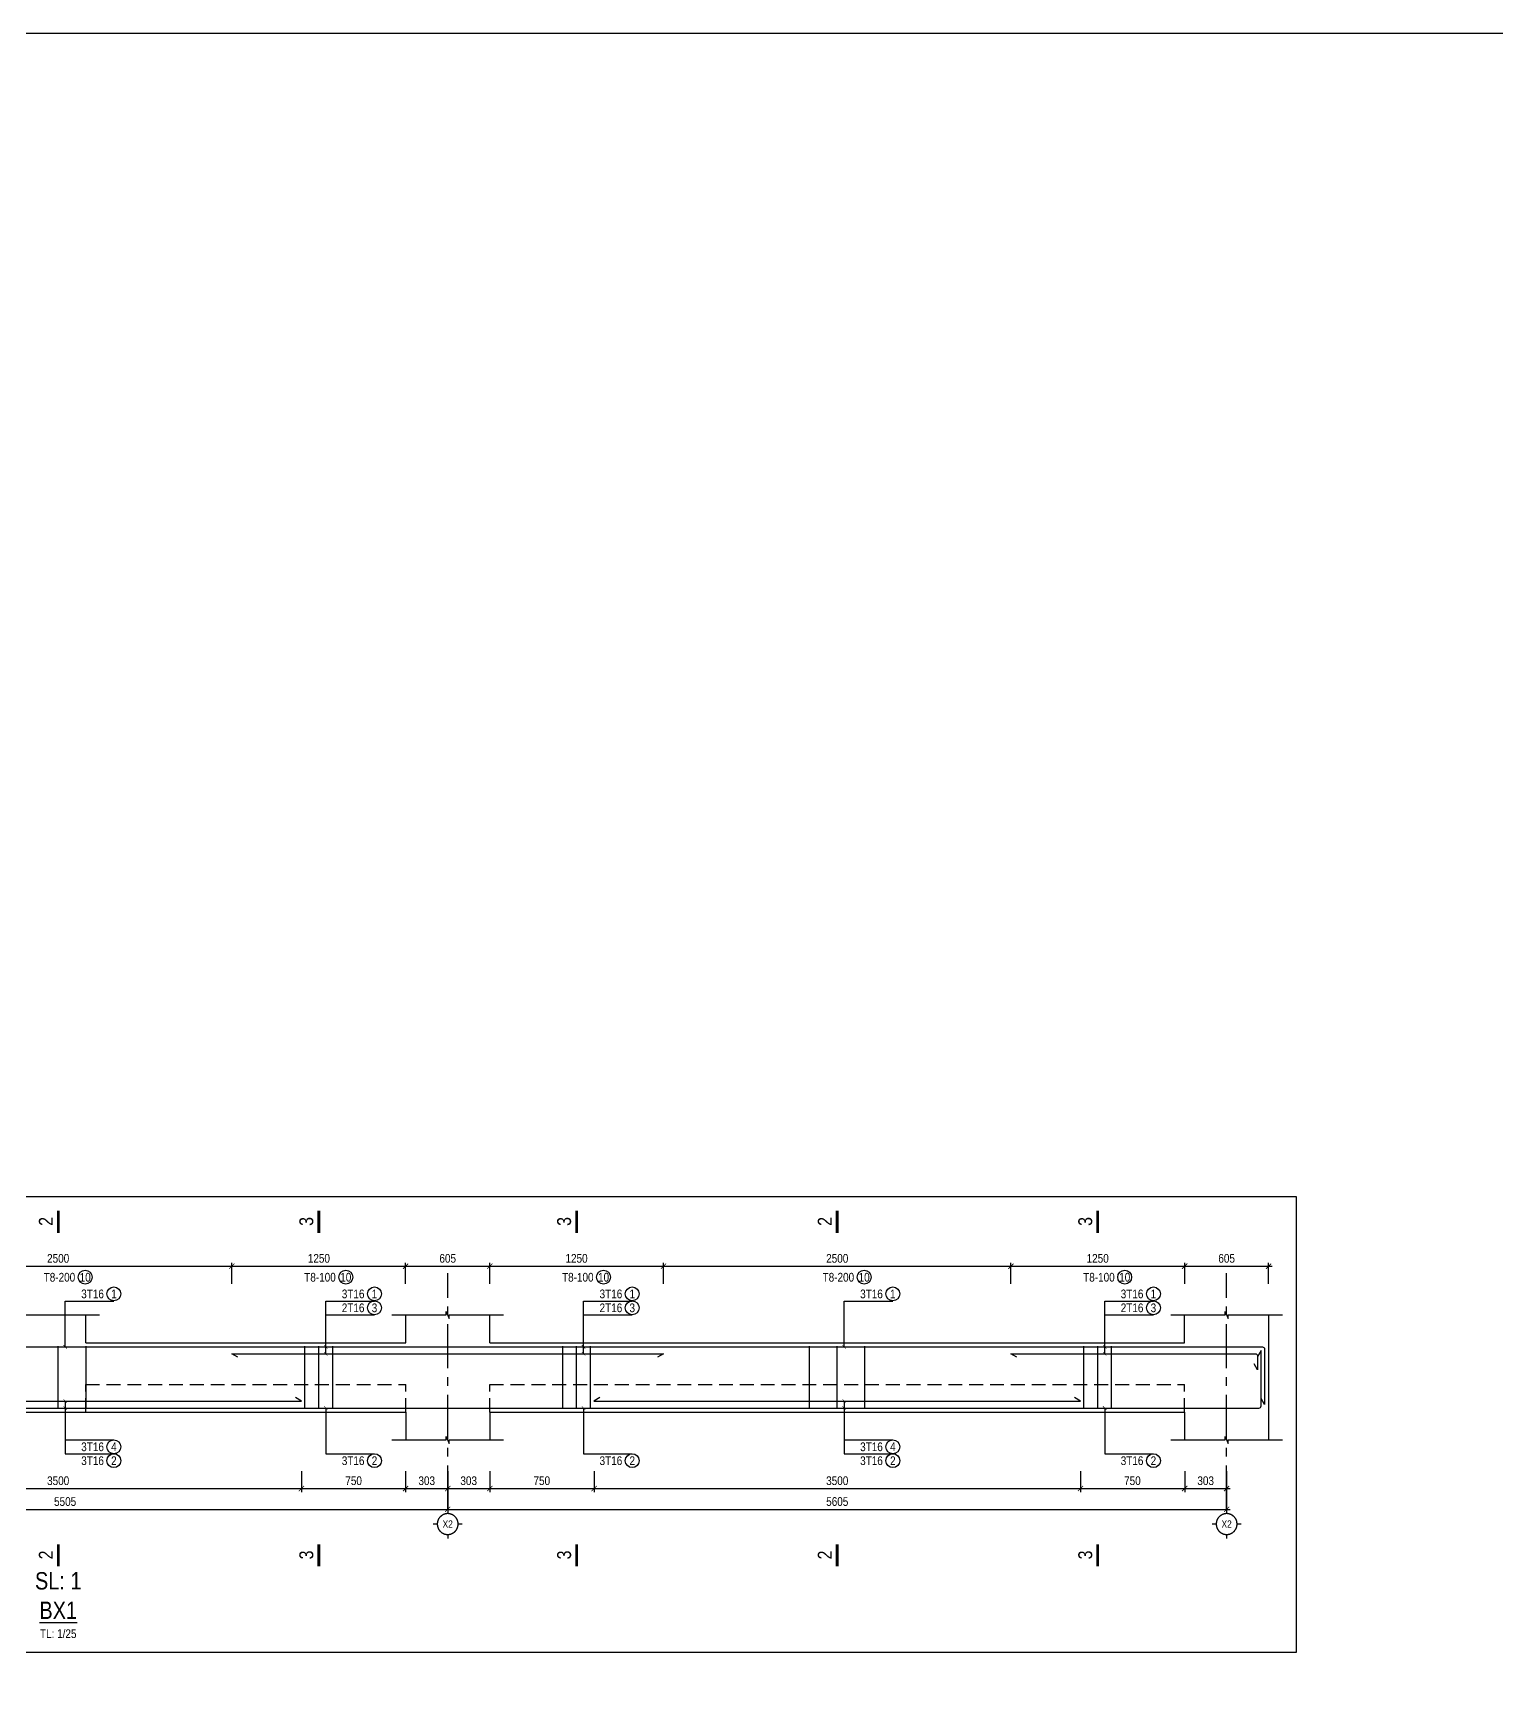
# Model space of a CAD drawing. Header units: millimetres. Extents: x -360107 to 123116000, y -52137 to 86044500.
# Drawn here: x 117776 to 128301, y 129103 to 141039 of the extents above; entities that cross this region are included whole.
import ezdxf
from ezdxf.enums import TextEntityAlignment as Align

# ---------------------------------------------------------------- set-up
doc = ezdxf.new("R2010")
doc.units = ezdxf.units.MM
doc.header["$LTSCALE"] = 100
doc.header["$MEASUREMENT"] = 0
doc.linetypes.add('CENTER', pattern=[50.8, 31.75, -6.35, 6.35, -6.35])
doc.linetypes.add('DASHEDX2', pattern=[1.5, 1, -0.5])
doc.layers.get('Defpoints').update_dxf_attribs({"color": 250})
for name, color, linetype in [('01-GB-Grid', 9, 'CENTER'), ('04-GB-Dim', 146, 'Continuous'), ('06-GB-Slab-bor', 150, 'Continuous'), ('10-GB-Text', 4, 'Continuous'), ('19-GB-Tie', 210, 'Continuous')]:
    doc.layers.add(name, color=color, linetype=linetype)
for name, color, linetype, lineweight in [('12-GB-Ky Hieu', 232, 'Continuous', 13), ('18-GB-Reinf', 10, 'Continuous', 25), ('20-GB-GC', 145, 'Continuous', 25), ('21-GB-BD', 90, 'Continuous', 25), ('22-GB-NC', 8, 'Continuous', 25), ('23-GB-NS', 9, 'DASHEDX2', 25)]:
    doc.layers.add(name, color=color, linetype=linetype, lineweight=lineweight)
doc.layers.add('29-GB-Defpoints', color=8, linetype='Continuous', plot=False)
doc.styles.add('02-GB-VNI-Helve', font='VNI-Helve-Condense.TTF')
doc.styles.add('kata_text', font='VNI-Helve-Condense.TTF')
doc.styles.add('VNI-Helve', font='VNI-Helve-Condense.TTF')
doc.dimstyles.new('GB 25', dxfattribs={"dimscale": 0.25, "dimtxt": 250, "dimasz": 150, "dimexe": 100, "dimexo": 100, "dimgap": 100, "dimtad": 1, "dimdec": 0, "dimzin": 0, "dimdsep": 46, "dimtxsty": 'VNI-Helve', "dimblk": 'ARCHTICK', "dimcen": 100, "dimdle": 100, "dimclrd": 256, "dimclre": 256, "dimclrt": 71, "dimadec": 0, "dimazin": 0, "dimtfac": 1, "dimtdec": 0, "dimtix": 1, "dimtmove": 0, "dimatfit": 3, "dimfxl": 3.75, "dimtolj": 1, "dimtzin": 0, "dimarcsym": 0})

# ---------------------------------------------------------------- blocks, each defined once
blk = doc.blocks.new('KH')
for p, q in [((-500, 0), (-700, 0)), ((0, 700), (0, 500)), ((700, 0), (500, 0)), ((0, -500), (0, -700))]:
    blk.add_line(p, q)
at = {"extrusion": (0, 0, -1)}
blk.add_ellipse((0, 0), major_axis=(-500, 0), ratio=1, start_param=-0.000041, end_param=6.283144, dxfattribs=at)
at = {"color": 1, "style": '02-GB-VNI-Helve'}
blk.add_attdef('TRUC', text='', height=350, dxfattribs=at).set_placement((0, 0), align=Align.MIDDLE_CENTER)
blk = doc.blocks.new('_ArchTick')
at = {"color": 0, "linetype": 'ByBlock', "const_width": 0.15}
blk.add_lwpolyline([(-0.5, -0.5), (0.5, 0.5)], dxfattribs=at)
blk = doc.blocks.new('*D277')
at = {"layer": '04-GB-Dim', "lineweight": -2, "transparency": 16777216}
for p, q in [((116682, 132166), (119232, 132166)), ((116706, 132040), (116706, 132190)), ((119206, 132040), (119206, 132190))]:
    blk.add_line(p, q, dxfattribs=at)
at = {"layer": 'Defpoints', "color": 0, "transparency": 16777216}
for p in [(119206, 132166), (116706, 132016), (119206, 132016)]:
    blk.add_point(p, dxfattribs=at)
at = {"layer": '04-GB-Dim', "lineweight": -2, "transparency": 16777216, "xscale": 37.5, "yscale": 37.5, "zscale": 37.5, "rotation": 180}
blk.add_blockref('_ArchTick', (116706, 132166), dxfattribs=at)
at = {"layer": '04-GB-Dim', "lineweight": -2, "transparency": 16777216, "xscale": 37.5, "yscale": 37.5, "zscale": 37.5}
blk.add_blockref('_ArchTick', (119206, 132166), dxfattribs=at)
at = {"layer": '04-GB-Dim', "color": 71, "transparency": 16777216, "insert": (117956, 132222), "char_height": 62.5, "attachment_point": 5, "style": 'VNI-Helve'}
blk.add_mtext('\\A1;2500', dxfattribs=at)
blk = doc.blocks.new('*U675')
at = {"layer": '20-GB-GC', "color": 145}
blk.add_circle((194, 31), 50, dxfattribs=at)
at = {"layer": '10-GB-Text', "style": '02-GB-VNI-Helve'}
blk.add_attdef('DAIC', text='', height=25, dxfattribs=at).set_placement((297, 124), align=Align.MIDDLE_LEFT)
blk.add_attdef('DAI', text='', height=62.5, dxfattribs=at).set_placement((122, 31), align=Align.MIDDLE_RIGHT)
at = {"layer": '10-GB-Text', "color": 141, "style": '02-GB-VNI-Helve'}
blk.add_attdef('A', text='', height=62.5, rotation=360, dxfattribs=at).set_placement((194, 31), align=Align.MIDDLE_CENTER)
at = {"layer": '10-GB-Text', "style": '02-GB-VNI-Helve'}
blk.add_attdef('DAIO', (298, 66), '', height=25, dxfattribs=at)
blk = doc.blocks.new('Daucat')
at = {"layer": '12-GB-Ky Hieu', "const_width": 100}
blk.add_lwpolyline([(-800, 0), (0, 0)], dxfattribs=at)
at = {"layer": '12-GB-Ky Hieu', "style": '02-GB-VNI-Helve'}
blk.add_attdef('A', text='', height=500, dxfattribs=at).set_placement((-387, 450), align=Align.MIDDLE)
blk = doc.blocks.new('*D278')
at = {"layer": '04-GB-Dim', "lineweight": -2, "transparency": 16777216}
for p, q in [((119182, 132166), (120482, 132166)), ((119206, 132040), (119206, 132190)), ((120456, 132040), (120456, 132190))]:
    blk.add_line(p, q, dxfattribs=at)
at = {"layer": 'Defpoints', "color": 0, "transparency": 16777216}
for p in [(120456, 132166), (119206, 132016), (120456, 132016)]:
    blk.add_point(p, dxfattribs=at)
at = {"layer": '04-GB-Dim', "lineweight": -2, "transparency": 16777216, "xscale": 37.5, "yscale": 37.5, "zscale": 37.5, "rotation": 180}
blk.add_blockref('_ArchTick', (119206, 132166), dxfattribs=at)
at = {"layer": '04-GB-Dim', "lineweight": -2, "transparency": 16777216, "xscale": 37.5, "yscale": 37.5, "zscale": 37.5}
blk.add_blockref('_ArchTick', (120456, 132166), dxfattribs=at)
at = {"layer": '04-GB-Dim', "color": 71, "transparency": 16777216, "insert": (119832, 132222), "char_height": 62.5, "attachment_point": 5, "style": 'VNI-Helve'}
blk.add_mtext('\\A1;1250', dxfattribs=at)
blk = doc.blocks.new('*D279')
at = {"layer": '04-GB-Dim', "lineweight": -2, "transparency": 16777216}
for p, q in [((121036, 132166), (122336, 132166)), ((121062, 132040), (121062, 132190)), ((122312, 132040), (122312, 132190))]:
    blk.add_line(p, q, dxfattribs=at)
at = {"layer": 'Defpoints', "color": 0, "transparency": 16777216}
for p in [(122312, 132166), (121062, 132016), (122312, 132016)]:
    blk.add_point(p, dxfattribs=at)
at = {"layer": '04-GB-Dim', "lineweight": -2, "transparency": 16777216, "xscale": 37.5, "yscale": 37.5, "zscale": 37.5, "rotation": 180}
blk.add_blockref('_ArchTick', (121062, 132166), dxfattribs=at)
at = {"layer": '04-GB-Dim', "lineweight": -2, "transparency": 16777216, "xscale": 37.5, "yscale": 37.5, "zscale": 37.5}
blk.add_blockref('_ArchTick', (122312, 132166), dxfattribs=at)
at = {"layer": '04-GB-Dim', "color": 71, "transparency": 16777216, "insert": (121686, 132222), "char_height": 62.5, "attachment_point": 5, "style": 'VNI-Helve'}
blk.add_mtext('\\A1;1250', dxfattribs=at)
blk = doc.blocks.new('*D280')
at = {"layer": '04-GB-Dim', "lineweight": -2, "transparency": 16777216}
for p, q in [((122286, 132166), (124836, 132166)), ((122312, 132040), (122312, 132190)), ((124812, 132040), (124812, 132190))]:
    blk.add_line(p, q, dxfattribs=at)
at = {"layer": 'Defpoints', "color": 0, "transparency": 16777216}
for p in [(124812, 132166), (122312, 132016), (124812, 132016)]:
    blk.add_point(p, dxfattribs=at)
at = {"layer": '04-GB-Dim', "lineweight": -2, "transparency": 16777216, "xscale": 37.5, "yscale": 37.5, "zscale": 37.5, "rotation": 180}
blk.add_blockref('_ArchTick', (122312, 132166), dxfattribs=at)
at = {"layer": '04-GB-Dim', "lineweight": -2, "transparency": 16777216, "xscale": 37.5, "yscale": 37.5, "zscale": 37.5}
blk.add_blockref('_ArchTick', (124812, 132166), dxfattribs=at)
at = {"layer": '04-GB-Dim', "color": 71, "transparency": 16777216, "insert": (123562, 132222), "char_height": 62.5, "attachment_point": 5, "style": 'VNI-Helve'}
blk.add_mtext('\\A1;2500', dxfattribs=at)
blk = doc.blocks.new('*D281')
at = {"layer": '04-GB-Dim', "lineweight": -2, "transparency": 16777216}
for p, q in [((124786, 132166), (126086, 132166)), ((124812, 132040), (124812, 132190)), ((126062, 132040), (126062, 132190))]:
    blk.add_line(p, q, dxfattribs=at)
at = {"layer": 'Defpoints', "color": 0, "transparency": 16777216}
for p in [(126062, 132166), (124812, 132016), (126062, 132016)]:
    blk.add_point(p, dxfattribs=at)
at = {"layer": '04-GB-Dim', "lineweight": -2, "transparency": 16777216, "xscale": 37.5, "yscale": 37.5, "zscale": 37.5, "rotation": 180}
blk.add_blockref('_ArchTick', (124812, 132166), dxfattribs=at)
at = {"layer": '04-GB-Dim', "lineweight": -2, "transparency": 16777216, "xscale": 37.5, "yscale": 37.5, "zscale": 37.5}
blk.add_blockref('_ArchTick', (126062, 132166), dxfattribs=at)
at = {"layer": '04-GB-Dim', "color": 71, "transparency": 16777216, "insert": (125436, 132222), "char_height": 62.5, "attachment_point": 5, "style": 'VNI-Helve'}
blk.add_mtext('\\A1;1250', dxfattribs=at)
blk = doc.blocks.new('*D284')
at = {"layer": '04-GB-Dim', "lineweight": -2, "transparency": 16777216}
for p, q in [((120432, 132166), (121086, 132166)), ((120456, 132040), (120456, 132190)), ((121062, 132040), (121062, 132190))]:
    blk.add_line(p, q, dxfattribs=at)
at = {"layer": 'Defpoints', "color": 0, "transparency": 16777216}
for p in [(121062, 132166), (120456, 132016), (121062, 132016)]:
    blk.add_point(p, dxfattribs=at)
at = {"layer": '04-GB-Dim', "lineweight": -2, "transparency": 16777216, "xscale": 37.5, "yscale": 37.5, "zscale": 37.5, "rotation": 180}
blk.add_blockref('_ArchTick', (120456, 132166), dxfattribs=at)
at = {"layer": '04-GB-Dim', "lineweight": -2, "transparency": 16777216, "xscale": 37.5, "yscale": 37.5, "zscale": 37.5}
blk.add_blockref('_ArchTick', (121062, 132166), dxfattribs=at)
at = {"layer": '04-GB-Dim', "color": 71, "transparency": 16777216, "insert": (120759, 132222), "char_height": 62.5, "attachment_point": 5, "style": 'VNI-Helve'}
blk.add_mtext('\\A1;605', dxfattribs=at)
blk = doc.blocks.new('*D285')
at = {"layer": '04-GB-Dim', "lineweight": -2, "transparency": 16777216}
for p, q in [((126036, 132166), (126692, 132166)), ((126062, 132040), (126062, 132190)), ((126666, 132040), (126666, 132190))]:
    blk.add_line(p, q, dxfattribs=at)
at = {"layer": 'Defpoints', "color": 0, "transparency": 16777216}
for p in [(126666, 132166), (126062, 132016), (126666, 132016)]:
    blk.add_point(p, dxfattribs=at)
at = {"layer": '04-GB-Dim', "lineweight": -2, "transparency": 16777216, "xscale": 37.5, "yscale": 37.5, "zscale": 37.5, "rotation": 180}
blk.add_blockref('_ArchTick', (126062, 132166), dxfattribs=at)
at = {"layer": '04-GB-Dim', "lineweight": -2, "transparency": 16777216, "xscale": 37.5, "yscale": 37.5, "zscale": 37.5}
blk.add_blockref('_ArchTick', (126666, 132166), dxfattribs=at)
at = {"layer": '04-GB-Dim', "color": 71, "transparency": 16777216, "insert": (126364, 132222), "char_height": 62.5, "attachment_point": 5, "style": 'VNI-Helve'}
blk.add_mtext('\\A1;605', dxfattribs=at)
blk = doc.blocks.new('*D292')
at = {"layer": '04-GB-Dim', "lineweight": -2, "transparency": 16777216}
for p, q in [((115254, 130540), (115254, 130390)), ((120759, 130540), (120759, 130390)), ((115229, 130416), (120784, 130416))]:
    blk.add_line(p, q, dxfattribs=at)
at = {"layer": 'Defpoints', "color": 0, "transparency": 16777216}
for p in [(115254, 130566), (120759, 130566), (120759, 130416)]:
    blk.add_point(p, dxfattribs=at)
at = {"layer": '04-GB-Dim', "lineweight": -2, "transparency": 16777216, "xscale": 37.5, "yscale": 37.5, "zscale": 37.5, "rotation": 180}
blk.add_blockref('_ArchTick', (115254, 130416), dxfattribs=at)
at = {"layer": '04-GB-Dim', "lineweight": -2, "transparency": 16777216, "xscale": 37.5, "yscale": 37.5, "zscale": 37.5}
blk.add_blockref('_ArchTick', (120759, 130416), dxfattribs=at)
at = {"layer": '04-GB-Dim', "color": 71, "transparency": 16777216, "insert": (118006, 130472), "char_height": 62.5, "attachment_point": 5, "style": 'VNI-Helve'}
blk.add_mtext('\\A1;5505', dxfattribs=at)
blk = doc.blocks.new('*D295')
at = {"layer": '04-GB-Dim', "lineweight": -2, "transparency": 16777216}
for p, q in [((116206, 130690), (116206, 130540)), ((119706, 130690), (119706, 130540)), ((116182, 130566), (119732, 130566))]:
    blk.add_line(p, q, dxfattribs=at)
at = {"layer": 'Defpoints', "color": 0, "transparency": 16777216}
for p in [(116206, 130716), (119706, 130716), (119706, 130566)]:
    blk.add_point(p, dxfattribs=at)
at = {"layer": '04-GB-Dim', "lineweight": -2, "transparency": 16777216, "xscale": 37.5, "yscale": 37.5, "zscale": 37.5, "rotation": 180}
blk.add_blockref('_ArchTick', (116206, 130566), dxfattribs=at)
at = {"layer": '04-GB-Dim', "lineweight": -2, "transparency": 16777216, "xscale": 37.5, "yscale": 37.5, "zscale": 37.5}
blk.add_blockref('_ArchTick', (119706, 130566), dxfattribs=at)
at = {"layer": '04-GB-Dim', "color": 71, "transparency": 16777216, "insert": (117956, 130622), "char_height": 62.5, "attachment_point": 5, "style": 'VNI-Helve'}
blk.add_mtext('\\A1;3500', dxfattribs=at)
blk = doc.blocks.new('*D296')
at = {"layer": '04-GB-Dim', "lineweight": -2, "transparency": 16777216}
for p, q in [((119706, 130690), (119706, 130540)), ((120456, 130690), (120456, 130540)), ((119682, 130566), (120482, 130566))]:
    blk.add_line(p, q, dxfattribs=at)
at = {"layer": 'Defpoints', "color": 0, "transparency": 16777216}
for p in [(119706, 130716), (120456, 130716), (120456, 130566)]:
    blk.add_point(p, dxfattribs=at)
at = {"layer": '04-GB-Dim', "lineweight": -2, "transparency": 16777216, "xscale": 37.5, "yscale": 37.5, "zscale": 37.5, "rotation": 180}
blk.add_blockref('_ArchTick', (119706, 130566), dxfattribs=at)
at = {"layer": '04-GB-Dim', "lineweight": -2, "transparency": 16777216, "xscale": 37.5, "yscale": 37.5, "zscale": 37.5}
blk.add_blockref('_ArchTick', (120456, 130566), dxfattribs=at)
at = {"layer": '04-GB-Dim', "color": 71, "transparency": 16777216, "insert": (120082, 130622), "char_height": 62.5, "attachment_point": 5, "style": 'VNI-Helve'}
blk.add_mtext('\\A1;750', dxfattribs=at)
blk = doc.blocks.new('*D297')
at = {"layer": '04-GB-Dim', "lineweight": -2, "transparency": 16777216}
for p, q in [((120456, 130690), (120456, 130540)), ((120759, 130690), (120759, 130540)), ((120432, 130566), (120784, 130566))]:
    blk.add_line(p, q, dxfattribs=at)
at = {"layer": 'Defpoints', "color": 0, "transparency": 16777216}
for p in [(120456, 130716), (120759, 130716), (120759, 130566)]:
    blk.add_point(p, dxfattribs=at)
at = {"layer": '04-GB-Dim', "lineweight": -2, "transparency": 16777216, "xscale": 37.5, "yscale": 37.5, "zscale": 37.5, "rotation": 180}
blk.add_blockref('_ArchTick', (120456, 130566), dxfattribs=at)
at = {"layer": '04-GB-Dim', "lineweight": -2, "transparency": 16777216, "xscale": 37.5, "yscale": 37.5, "zscale": 37.5}
blk.add_blockref('_ArchTick', (120759, 130566), dxfattribs=at)
at = {"layer": '04-GB-Dim', "color": 71, "transparency": 16777216, "insert": (120608, 130622), "char_height": 62.5, "attachment_point": 5, "style": 'VNI-Helve'}
blk.add_mtext('\\A1;303', dxfattribs=at)
blk = doc.blocks.new('*D298')
at = {"layer": '04-GB-Dim', "lineweight": -2, "transparency": 16777216}
for p, q in [((120759, 130540), (120759, 130390)), ((126364, 130540), (126364, 130390)), ((120734, 130416), (126389, 130416))]:
    blk.add_line(p, q, dxfattribs=at)
at = {"layer": 'Defpoints', "color": 0, "transparency": 16777216}
for p in [(120759, 130566), (126364, 130566), (126364, 130416)]:
    blk.add_point(p, dxfattribs=at)
at = {"layer": '04-GB-Dim', "lineweight": -2, "transparency": 16777216, "xscale": 37.5, "yscale": 37.5, "zscale": 37.5, "rotation": 180}
blk.add_blockref('_ArchTick', (120759, 130416), dxfattribs=at)
at = {"layer": '04-GB-Dim', "lineweight": -2, "transparency": 16777216, "xscale": 37.5, "yscale": 37.5, "zscale": 37.5}
blk.add_blockref('_ArchTick', (126364, 130416), dxfattribs=at)
at = {"layer": '04-GB-Dim', "color": 71, "transparency": 16777216, "insert": (123562, 130472), "char_height": 62.5, "attachment_point": 5, "style": 'VNI-Helve'}
blk.add_mtext('\\A1;5605', dxfattribs=at)
blk = doc.blocks.new('*D299')
at = {"layer": '04-GB-Dim', "lineweight": -2, "transparency": 16777216}
for p, q in [((120759, 130690), (120759, 130540)), ((121062, 130690), (121062, 130540)), ((120734, 130566), (121086, 130566))]:
    blk.add_line(p, q, dxfattribs=at)
at = {"layer": 'Defpoints', "color": 0, "transparency": 16777216}
for p in [(120759, 130716), (121062, 130716), (121062, 130566)]:
    blk.add_point(p, dxfattribs=at)
at = {"layer": '04-GB-Dim', "lineweight": -2, "transparency": 16777216, "xscale": 37.5, "yscale": 37.5, "zscale": 37.5, "rotation": 180}
blk.add_blockref('_ArchTick', (120759, 130566), dxfattribs=at)
at = {"layer": '04-GB-Dim', "lineweight": -2, "transparency": 16777216, "xscale": 37.5, "yscale": 37.5, "zscale": 37.5}
blk.add_blockref('_ArchTick', (121062, 130566), dxfattribs=at)
at = {"layer": '04-GB-Dim', "color": 71, "transparency": 16777216, "insert": (120910, 130622), "char_height": 62.5, "attachment_point": 5, "style": 'VNI-Helve'}
blk.add_mtext('\\A1;303', dxfattribs=at)
blk = doc.blocks.new('*D300')
at = {"layer": '04-GB-Dim', "lineweight": -2, "transparency": 16777216}
for p, q in [((121062, 130690), (121062, 130540)), ((121812, 130690), (121812, 130540)), ((121036, 130566), (121836, 130566))]:
    blk.add_line(p, q, dxfattribs=at)
at = {"layer": 'Defpoints', "color": 0, "transparency": 16777216}
for p in [(121062, 130716), (121812, 130716), (121812, 130566)]:
    blk.add_point(p, dxfattribs=at)
at = {"layer": '04-GB-Dim', "lineweight": -2, "transparency": 16777216, "xscale": 37.5, "yscale": 37.5, "zscale": 37.5, "rotation": 180}
blk.add_blockref('_ArchTick', (121062, 130566), dxfattribs=at)
at = {"layer": '04-GB-Dim', "lineweight": -2, "transparency": 16777216, "xscale": 37.5, "yscale": 37.5, "zscale": 37.5}
blk.add_blockref('_ArchTick', (121812, 130566), dxfattribs=at)
at = {"layer": '04-GB-Dim', "color": 71, "transparency": 16777216, "insert": (121436, 130622), "char_height": 62.5, "attachment_point": 5, "style": 'VNI-Helve'}
blk.add_mtext('\\A1;750', dxfattribs=at)
blk = doc.blocks.new('*D301')
at = {"layer": '04-GB-Dim', "lineweight": -2, "transparency": 16777216}
for p, q in [((121812, 130690), (121812, 130540)), ((125312, 130690), (125312, 130540)), ((121786, 130566), (125336, 130566))]:
    blk.add_line(p, q, dxfattribs=at)
at = {"layer": 'Defpoints', "color": 0, "transparency": 16777216}
for p in [(121812, 130716), (125312, 130716), (125312, 130566)]:
    blk.add_point(p, dxfattribs=at)
at = {"layer": '04-GB-Dim', "lineweight": -2, "transparency": 16777216, "xscale": 37.5, "yscale": 37.5, "zscale": 37.5, "rotation": 180}
blk.add_blockref('_ArchTick', (121812, 130566), dxfattribs=at)
at = {"layer": '04-GB-Dim', "lineweight": -2, "transparency": 16777216, "xscale": 37.5, "yscale": 37.5, "zscale": 37.5}
blk.add_blockref('_ArchTick', (125312, 130566), dxfattribs=at)
at = {"layer": '04-GB-Dim', "color": 71, "transparency": 16777216, "insert": (123562, 130622), "char_height": 62.5, "attachment_point": 5, "style": 'VNI-Helve'}
blk.add_mtext('\\A1;3500', dxfattribs=at)
blk = doc.blocks.new('*D302')
at = {"layer": '04-GB-Dim', "lineweight": -2, "transparency": 16777216}
for p, q in [((125312, 130690), (125312, 130540)), ((126062, 130690), (126062, 130540)), ((125286, 130566), (126086, 130566))]:
    blk.add_line(p, q, dxfattribs=at)
at = {"layer": 'Defpoints', "color": 0, "transparency": 16777216}
for p in [(125312, 130716), (126062, 130716), (126062, 130566)]:
    blk.add_point(p, dxfattribs=at)
at = {"layer": '04-GB-Dim', "lineweight": -2, "transparency": 16777216, "xscale": 37.5, "yscale": 37.5, "zscale": 37.5, "rotation": 180}
blk.add_blockref('_ArchTick', (125312, 130566), dxfattribs=at)
at = {"layer": '04-GB-Dim', "lineweight": -2, "transparency": 16777216, "xscale": 37.5, "yscale": 37.5, "zscale": 37.5}
blk.add_blockref('_ArchTick', (126062, 130566), dxfattribs=at)
at = {"layer": '04-GB-Dim', "color": 71, "transparency": 16777216, "insert": (125686, 130622), "char_height": 62.5, "attachment_point": 5, "style": 'VNI-Helve'}
blk.add_mtext('\\A1;750', dxfattribs=at)
blk = doc.blocks.new('*D303')
at = {"layer": '04-GB-Dim', "lineweight": -2, "transparency": 16777216}
for p, q in [((126062, 130690), (126062, 130540)), ((126364, 130690), (126364, 130540)), ((126036, 130566), (126389, 130566))]:
    blk.add_line(p, q, dxfattribs=at)
at = {"layer": 'Defpoints', "color": 0, "transparency": 16777216}
for p in [(126062, 130716), (126364, 130716), (126364, 130566)]:
    blk.add_point(p, dxfattribs=at)
at = {"layer": '04-GB-Dim', "lineweight": -2, "transparency": 16777216, "xscale": 37.5, "yscale": 37.5, "zscale": 37.5, "rotation": 180}
blk.add_blockref('_ArchTick', (126062, 130566), dxfattribs=at)
at = {"layer": '04-GB-Dim', "lineweight": -2, "transparency": 16777216, "xscale": 37.5, "yscale": 37.5, "zscale": 37.5}
blk.add_blockref('_ArchTick', (126364, 130566), dxfattribs=at)
at = {"layer": '04-GB-Dim', "color": 71, "transparency": 16777216, "insert": (126213, 130622), "char_height": 62.5, "attachment_point": 5, "style": 'VNI-Helve'}
blk.add_mtext('\\A1;303', dxfattribs=at)
blk = doc.blocks.new('kata_block_TD')
at = {"color": 3, "lineweight": 25, "style": 'kata_text'}
blk.add_attdef('SSCALE', text='', height=2.5, dxfattribs=at).set_placement((0, -5), align=Align.CENTER)
at = {"layer": '10-GB-Text', "color": 4, "linetype": 'ByBlock', "lineweight": -2, "style": 'kata_text'}
for tag, p in [('SECTDET2', (0, 8.97)), ('SECTDET1', (0, 0.47))]:
    blk.add_attdef(tag, text='', height=5, dxfattribs=at).set_placement(p, align=Align.CENTER)

msp = doc.modelspace()

# ---------------------------------------------------------------- linework, layer by layer
at = {"layer": '01-GB-Grid', "ltscale": 0.1}
for p, q in [((120759, 130415.5), (120759, 132115.5)), ((126364, 130415.5), (126364, 132115.5))]:
    msp.add_line(p, q, dxfattribs=at)
at = {"layer": '06-GB-Slab-bor'}
msp.add_lwpolyline([(-97405, 141038.9), (195354.9, 141038.9), (195354.9, -52136.8), (-97405, -52136.8)], close=True, dxfattribs=at)
at = {"layer": '18-GB-Reinf'}
for points in [[(109301.5, 131213.8), (109276.5, 131170.5), (109276.5, 131570.5, -0.4142136), (109291.5, 131585.5), (109851.5, 131585.5), (114851.5, 131585.5), (115456.5, 131585.5), (120456.5, 131585.5), (121061.5, 131585.5), (126061.5, 131585.5), (126621.5, 131585.5, -0.4142136), (126636.5, 131570.5), (126636.5, 131170.5), (126611.5, 131213.8)], [(109326.5, 131517.2), (109301.5, 131560.5), (109301.5, 131160.5, 0.4142136), (109316.5, 131145.5), (109851.5, 131145.5), (114851.5, 131145.5), (115456.5, 131145.5), (120456.5, 131145.5), (121061.5, 131145.5), (126061.5, 131145.5), (126596.5, 131145.5, 0.4142136), (126611.5, 131160.5), (126611.5, 131560.5), (126586.5, 131517.2)], [(124854.8, 131510.5), (124811.5, 131535.5), (126061.5, 131535.5), (126571.5, 131535.5, -0.4142136), (126586.5, 131520.5), (126586.5, 131420.5), (126561.5, 131463.8)]]:
    msp.add_lwpolyline(points, format="xyb", dxfattribs=at)
for points in [[(119249.8, 131510.5), (119206.5, 131535.5), (120456.5, 131535.5), (121061.5, 131535.5), (122311.5, 131535.5), (122268.2, 131510.5)], [(116249.8, 131220.5), (116206.5, 131195.5), (119706.5, 131195.5), (119663.2, 131220.5)], [(121854.8, 131220.5), (121811.5, 131195.5), (125311.5, 131195.5), (125268.2, 131220.5)]]:
    msp.add_lwpolyline(points, dxfattribs=at)
at = {"layer": '19-GB-Tie'}
for points in [[(117956.5, 131140.5), (117956.5, 131590.5)], [(118156.5, 131140.5), (118156.5, 131590.5)], [(119731.5, 131140.5), (119731.5, 131590.5)], [(119831.5, 131140.5), (119831.5, 131590.5)], [(119931.5, 131140.5), (119931.5, 131590.5)], [(121586.5, 131140.5), (121586.5, 131590.5)], [(121686.5, 131140.5), (121686.5, 131590.5)], [(121786.5, 131140.5), (121786.5, 131590.5)], [(123361.5, 131140.5), (123361.5, 131590.5)], [(123561.5, 131140.5), (123561.5, 131590.5)], [(123761.5, 131140.5), (123761.5, 131590.5)], [(125336.5, 131140.5), (125336.5, 131590.5)], [(125436.5, 131140.5), (125436.5, 131590.5)], [(125536.5, 131140.5), (125536.5, 131590.5)]]:
    msp.add_lwpolyline(points, dxfattribs=at)
at = {"layer": '21-GB-BD'}
for p, q in [((118154, 131615.5), (118154, 131815.5)), ((120456.5, 131615.5), (120456.5, 131815.5)), ((121061.5, 131615.5), (121061.5, 131815.5)), ((126061.5, 131615.5), (126061.5, 131815.5)), ((126666.5, 130915.5), (126666.5, 131815.5)), ((118154, 131615.5), (120456.5, 131615.5)), ((121061.5, 131615.5), (126061.5, 131615.5)), ((115456.5, 131115.5), (120456.5, 131115.5)), ((120456.5, 131115.5), (120456.5, 130915.5)), ((121061.5, 131115.5), (126061.5, 131115.5)), ((121061.5, 131115.5), (121061.5, 130915.5)), ((126061.5, 131115.5), (126061.5, 130915.5))]:
    msp.add_line(p, q, dxfattribs=at)
at = {"layer": '22-GB-NC'}
for points in [[(116054, 131815.5), (117143, 131815.5), (117143, 131840.5), (117165, 131790.5), (117165, 131815.5), (118254, 131815.5)], [(120356.5, 131815.5), (120748, 131815.5), (120748, 131840.5), (120770, 131790.5), (120770, 131815.5), (121161.5, 131815.5)], [(125961.5, 131815.5), (126353, 131815.5), (126353, 131840.5), (126375, 131790.5), (126375, 131815.5), (126766.5, 131815.5)], [(120356.5, 130915.5), (120748, 130915.5), (120748, 130940.5), (120770, 130890.5), (120770, 130915.5), (121161.5, 130915.5)], [(125961.5, 130915.5), (126353, 130915.5), (126353, 130940.5), (126375, 130890.5), (126375, 130915.5), (126766.5, 130915.5)]]:
    msp.add_lwpolyline(points, dxfattribs=at)
at = {"layer": '23-GB-NS'}
for p, q in [((118154, 131315.5), (120456.5, 131315.5)), ((118154, 131115.5), (118154, 131315.5)), ((120456.5, 131115.5), (120456.5, 131315.5)), ((121061.5, 131315.5), (126061.5, 131315.5)), ((121061.5, 131115.5), (121061.5, 131315.5)), ((126061.5, 131115.5), (126061.5, 131315.5))]:
    msp.add_line(p, q, dxfattribs=at)
at = {"layer": '29-GB-Defpoints', "linetype": 'Continuous'}
msp.add_lwpolyline([(108369.8, 129388.2), (126866.5, 129388.2), (126866.5, 132665.5), (108369.8, 132665.5)], close=True, dxfattribs=at)

# ---------------------------------------------------------------- block references
at = {"layer": '01-GB-Grid', "xscale": 0.15, "yscale": 0.15, "zscale": 0.15}
for p in [(120759, 130310.5), (126364, 130310.5)]:
    msp.add_blockref('KH', p, dxfattribs=at).add_auto_attribs({'TRUC': 'X2'})
at = {"layer": '04-GB-Dim', "xscale": 0.2, "yscale": 0.2, "zscale": 0.2, "rotation": 89.99999999999991}
for p, values in [((117956.5, 130165.5), {'A': '2'}), ((119831.5, 130165.5), {'A': '3'}), ((121686.5, 130165.5), {'A': '3'}), ((123561.5, 130165.5), {'A': '2'}), ((125436.5, 130165.5), {'A': '3'})]:
    msp.add_blockref('Daucat', p, dxfattribs=at).add_auto_attribs(values)
at = {"layer": '04-GB-Dim', "xscale": 25, "yscale": 25, "zscale": 25}
msp.add_blockref('kata_block_TD', (117956.5, 129615.5), dxfattribs=at).add_auto_attribs({'SECTDET1': '%%UBX1', 'SECTDET2': 'SL: 1', 'SSCALE': 'TL: 1/25'})
at = {"layer": '12-GB-Ky Hieu', "xscale": 0.2, "yscale": 0.2, "zscale": 0.2, "rotation": 89.99999999999991}
for p, values in [((117956.5, 132565.5), {'A': '2'}), ((119831.5, 132565.5), {'A': '3'}), ((121686.5, 132565.5), {'A': '3'}), ((123561.5, 132565.5), {'A': '2'}), ((125436.5, 132565.5), {'A': '3'})]:
    msp.add_blockref('Daucat', p, dxfattribs=at).add_auto_attribs(values)
at = {"layer": '19-GB-Tie'}
for p, values in [((117956.5, 132055.5), {'A': '10', 'DAI': 'T8-200'}), ((119831.5, 132055.5), {'A': '10', 'DAI': 'T8-100'}), ((121686.5, 132055.5), {'A': '10', 'DAI': 'T8-100'}), ((123561.5, 132055.5), {'A': '10', 'DAI': 'T8-200'}), ((125436.5, 132055.5), {'A': '10', 'DAI': 'T8-100'}), ((118163, 131935.5), {'A': '1', 'DAI': '3T16'}), ((120038, 131935.5), {'A': '1', 'DAI': '3T16'}), ((121893, 131935.5), {'A': '1', 'DAI': '3T16'}), ((123768, 131935.5), {'A': '1', 'DAI': '3T16'}), ((125643, 131935.5), {'A': '1', 'DAI': '3T16'}), ((120038, 131835.5), {'A': '3', 'DAI': '2T16'}), ((121893, 131835.5), {'A': '3', 'DAI': '2T16'}), ((125643, 131835.5), {'A': '3', 'DAI': '2T16'}), ((118163, 130835.5), {'A': '4', 'DAI': '3T16'}), ((118163, 130735.5), {'A': '2', 'DAI': '3T16'}), ((120038, 130735.5), {'A': '2', 'DAI': '3T16'}), ((121893, 130735.5), {'A': '2', 'DAI': '3T16'}), ((123768, 130835.5), {'A': '4', 'DAI': '3T16'}), ((123768, 130735.5), {'A': '2', 'DAI': '3T16'}), ((125643, 130735.5), {'A': '2', 'DAI': '3T16'})]:
    msp.add_blockref('*U675', p, dxfattribs=at).add_auto_attribs(values)

# ---------------------------------------------------------------- dimensions: what is measured, and where the dimension line sits
at = {"layer": '04-GB-Dim'}
for base, p1, p2, picture, middle in [((119206.5, 132165.5), (116706.5, 132015.5), (119206.5, 132015.5), '*D277', (117956.5, 132222.4)), ((120456.5, 132165.5), (119206.5, 132015.5), (120456.5, 132015.5), '*D278', (119831.5, 132222.4)), ((121061.5, 132165.5), (120456.5, 132015.5), (121061.5, 132015.5), '*D284', (120759, 132222.4)), ((122311.5, 132165.5), (121061.5, 132015.5), (122311.5, 132015.5), '*D279', (121686.5, 132222.4)), ((124811.5, 132165.5), (122311.5, 132015.5), (124811.5, 132015.5), '*D280', (123561.5, 132222.4)), ((126061.5, 132165.5), (124811.5, 132015.5), (126061.5, 132015.5), '*D281', (125436.5, 132222.4)), ((126666.5, 132165.5), (126061.5, 132015.5), (126666.5, 132015.5), '*D285', (126364, 132222.4)), ((119706.5, 130565.5), (116206.5, 130715.5), (119706.5, 130715.5), '*D295', (117956.5, 130622.4)), ((120456.5, 130565.5), (119706.5, 130715.5), (120456.5, 130715.5), '*D296', (120081.5, 130622.4)), ((120759, 130565.5), (120456.5, 130715.5), (120759, 130715.5), '*D297', (120607.75, 130622.4166667)), ((121061.5, 130565.5), (120759, 130715.5), (121061.5, 130715.5), '*D299', (120910.25, 130622.4166667)), ((121811.5, 130565.5), (121061.5, 130715.5), (121811.5, 130715.5), '*D300', (121436.5, 130622.4)), ((125311.5, 130565.5), (121811.5, 130715.5), (125311.5, 130715.5), '*D301', (123561.5, 130622.4)), ((126061.5, 130565.5), (125311.5, 130715.5), (126061.5, 130715.5), '*D302', (125686.5, 130622.4)), ((126364, 130565.5), (126061.5, 130715.5), (126364, 130715.5), '*D303', (126212.75, 130622.4166667)), ((120759, 130415.5), (115254, 130565.5), (120759, 130565.5), '*D292', (118006.5, 130472.4)), ((126364, 130415.5), (120759, 130565.5), (126364, 130565.5), '*D298', (123561.5, 130472.4))]:
    dim = msp.add_linear_dim(base=base, p1=p1, p2=p2, dimstyle='GB 25', dxfattribs=at)
    dim.commit()
    dim.dimension.update_dxf_attribs({"geometry": picture, "text_midpoint": middle})

# ---------------------------------------------------------------- leaders
for points in [[(118006.5, 131585.5), (118006.5, 131915.5), (118356.5, 131915.5)], [(119881.5, 131585.5), (119881.5, 131915.5), (120231.5, 131915.5)], [(121736.5, 131585.5), (121736.5, 131915.5), (122086.5, 131915.5)], [(123611.5, 131585.5), (123611.5, 131915.5), (123961.5, 131915.5)], [(125486.5, 131585.5), (125486.5, 131915.5), (125836.5, 131915.5)], [(119881.5, 131535.5), (119881.5, 131815.5), (120231.5, 131815.5)], [(121736.5, 131535.5), (121736.5, 131815.5), (122086.5, 131815.5)], [(125486.5, 131535.5), (125486.5, 131815.5), (125836.5, 131815.5)], [(118006.5, 131195.5), (118006.5, 130915.5), (118356.5, 130915.5)], [(123611.5, 131195.5), (123611.5, 130915.5), (123961.5, 130915.5)], [(118006.5, 131145.5), (118006.5, 130815.5), (118356.5, 130815.5)], [(119881.5, 131145.5), (119881.5, 130815.5), (120231.5, 130815.5)], [(121736.5, 131145.5), (121736.5, 130815.5), (122086.5, 130815.5)], [(123611.5, 131145.5), (123611.5, 130815.5), (123961.5, 130815.5)], [(125486.5, 131145.5), (125486.5, 130815.5), (125836.5, 130815.5)]]:
    msp.add_leader(points, dimstyle='GB 25', override={"dimasz": 100, "dimldrblk": 'ArchTick'}, dxfattribs=at)

doc.saveas('drawing.dxf')
